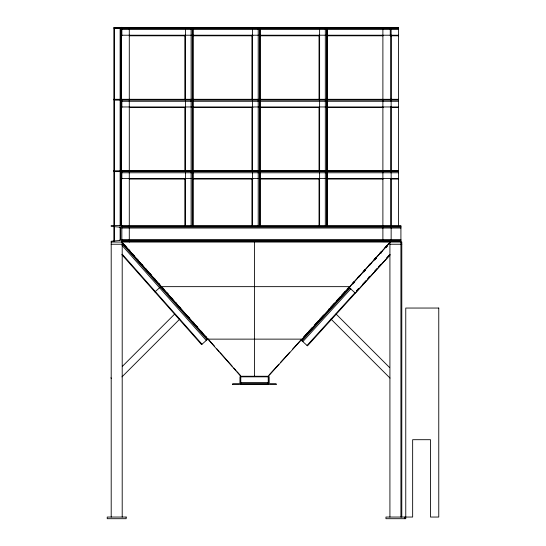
<?xml version="1.0" encoding="UTF-8"?>
<svg xmlns="http://www.w3.org/2000/svg" width="546" height="546" viewBox="0 0 546 546"><rect width="100%" height="100%" fill="white"/><g stroke="black" fill="none" stroke-linecap="round" stroke-linejoin="round"><path stroke-width="0.82" d="M391.086 35.217L390.26 35.797L390.26 27.546M397.932 28.372L398.512 27.798L121.86 27.798M391.011 107.255L390.656 107.528M398.341 99.952L398.512 99.543L121.86 99.543M391.011 178.76L390.656 179.027M398.341 171.451L398.512 171.041L121.86 171.041M269.178 374.897L278.917 364.182M280.637 362.291L289.803 352.204M292.67 349.051L301.262 339.598M303.556 337.073L307.569 332.664M308.715 331.402L312.148 327.62M314.441 325.095L318.454 320.686M319.601 319.424L323.607 315.008M330.487 307.446L334.5 303.03M336.213 301.139L340.226 296.731M341.373 295.468L345.386 291.052M347.106 289.162L348.819 287.271M352.259 283.49L353.979 281.6M357.992 277.184L359.712 275.293M363.145 271.512L364.865 269.622M368.878 265.206L370.598 263.315M374.03 259.534L375.75 257.644M379.763 253.228L381.483 251.337M384.923 247.556L386.636 245.666M268.216 376.33L390.26 242.049M389.796 242.738L349.133 287.476L355.241 293.025L390.178 254.586M349.426 287.428L301.372 340.301L307.473 345.85L389.858 255.207M352.75 283.865L354.579 281.763M358.483 277.566L360.299 275.464M363.636 271.894L365.445 269.799M369.362 265.588L371.171 263.506M374.515 259.916L376.317 257.842M380.248 253.617L382.036 251.549M385.469 247.768L387.189 245.884M301.556 340.465L349.611 287.592M353.044 283.818L354.763 281.927M363.916 271.853L365.629 269.97M374.788 259.896L376.501 258.005M380.507 253.603L381.647 252.341M386.227 247.311L387.373 246.048M301.979 340.854L350.041 287.981M302.832 341.632L350.894 288.759M356.531 290.752L358.244 288.861M368.557 277.518L369.703 276.256M307.05 345.461L355.105 292.588M356.825 290.697L358.538 288.814M362.544 284.405L365.977 280.63M367.69 278.74L369.41 276.849M374.556 271.185L376.849 268.666M378.562 266.782L380.849 264.264M386.575 257.965L389.435 254.818M122.324 366.407L174.74 313.991M121.956 376.883L179.798 319.048M328.733 309.234L329.252 308.708M154.887 291.919L161.056 286.445M302.02 339.134L207.753 339.134L201.576 344.608L121.833 254.62M120.946 28.201L113.855 28.201L113.855 241.441M121.86 28.372L398.491 28.372M121.86 29.525L398.491 29.525M121.86 35.217L398.491 35.217M129.518 35.797L185.695 35.797M193.359 35.797L252.941 35.797M259.753 35.797L319.335 35.797M326.993 35.797L383.169 35.797M390.834 35.797L398.491 35.797M398.512 99.297L113.609 99.297L114.189 100.123L119.881 100.123A1.153 1.153 0 0 1 121.035 101.276M121.86 100.123L398.512 100.123M121.86 101.276L398.512 101.276M121.86 106.968L398.512 106.968M129.518 107.548L185.701 107.548M193.366 107.548L252.948 107.548M259.76 107.548L319.349 107.548M327.006 107.548L383.19 107.548M390.847 107.548L398.512 107.548M398.512 170.796L113.609 170.796L114.189 171.621L119.881 171.621A1.153 1.153 0 0 1 121.035 172.775M121.86 171.621L398.512 171.621M121.86 172.775L398.512 172.775M121.86 178.467L398.512 178.467M129.518 179.047L185.701 179.047M193.366 179.047L252.948 179.047M259.76 179.047L319.349 179.047M327.006 179.047L383.19 179.047M390.847 179.047L398.512 179.047M121.86 226.372L400.914 226.372M121.86 227.095L400.914 227.095M121.86 228.037L400.914 228.037M121.86 239.578L400.914 239.578M121.86 240.52L400.914 240.52M121.86 241.243L400.914 241.243M382.889 241.639L390.315 241.639M111.2 242.049L401.795 242.049L401.795 517.048M111.2 244.246L122.202 244.246M389.919 244.246L401.795 244.246M160.831 286.65L349.727 286.65M240.786 376.829L268.284 376.829M240.786 382.521L268.284 382.521M240.786 383.674L268.284 383.674M240.786 384.254L268.284 384.254M336.022 313.991L389.639 367.615M330.965 319.048L390.008 378.091M110.879 377.852L111.616 378.596M124.87 245.072L125.996 246.342M128.815 249.529L129.948 250.805M132.767 253.986L134.466 255.897M137.285 259.084L138.418 260.36M141.803 264.182L142.929 265.452M145.755 268.639L146.881 269.915M149.706 273.096L151.399 275.007M154.218 278.194L155.351 279.47M158.736 283.292L159.862 284.562M162.688 287.749L163.814 289.025M167.206 292.847L168.332 294.117M171.157 297.304L172.85 299.215M175.669 302.402L176.802 303.672M179.62 306.859L180.753 308.128M188.09 316.414L189.783 318.325M192.608 321.505L194.301 323.416M196.56 325.969L197.686 327.238M201.071 331.06L202.204 332.337M205.589 336.159L206.716 337.435M207.849 338.704L214.619 346.348M216.878 348.901L219.137 351.447M220.263 352.723L232.118 366.1M233.811 368.011L236.07 370.557M237.203 371.833L240.588 375.655M122.406 242.827L207.753 339.134M122.222 242.99L207.569 339.298M122.345 244.007L207.132 339.68M122.045 245.407L206.272 340.451M122.263 254.238L202.006 344.226M121.035 35.217L121.86 35.797L121.86 27.3M121.035 106.968L121.86 107.548L121.86 99.297M121.035 178.467L121.86 179.047L121.86 170.796M404.879 517.048L404.879 518.7M400.914 517.048L400.914 225.566L111.2 225.566L111.2 226.372L119.226 227.095L120.7 228.037L120.7 239.578L119.226 240.52L111.2 241.243L111.2 517.048M398.512 225.437L398.512 27.546L113.609 27.546L114.189 28.372L119.881 28.372A1.153 1.153 0 0 1 121.035 29.525M391.141 28.399L391.141 225.437M391.141 227.143L391.141 239.933M390.895 36.077L390.895 100.048M390.895 106.873L390.895 170.843M390.895 178.522L390.895 225.437M389.919 242.049L389.919 517.048M382.889 28.399L382.889 225.437M382.889 227.143L382.889 239.933M327.286 27.546L327.286 225.566M327.04 27.546L327.04 225.566M326.46 28.399L326.46 225.566M325.307 28.399L325.307 225.566M319.615 28.399L319.615 225.566M319.035 35.197L319.035 99.788M319.035 107.432L319.035 171.171M319.035 178.822L319.035 225.566M268.352 376.249L268.352 384.5M268.284 376.249L268.284 384.5M260.183 27.546L260.183 225.566M259.937 27.546L259.937 225.566M259.357 28.399L259.357 225.566M258.203 28.399L258.203 225.566M254.532 242.049L254.532 376.249M252.511 28.399L252.511 225.566M251.938 35.197L251.938 99.788M251.938 107.432L251.938 171.171M251.938 178.822L251.938 225.566M240.786 384.5L240.786 376.249L121.86 242.049L121.86 225.566M193.086 27.546L193.086 225.566M192.84 27.546L192.84 225.566M192.26 28.399L192.26 225.566M191.107 28.399L191.107 225.566M185.415 28.399L185.415 225.566M184.835 35.197L184.835 99.788M184.835 107.432L184.835 171.171M184.835 178.822L184.835 225.566M129.286 28.399L129.286 225.873M129.286 227.58L129.286 242.049M122.202 242.049L122.202 517.048M121.28 28.399L121.28 226.092M121.035 28.399L121.035 225.873M120.127 28.201L120.127 240.588M114.435 28.201L114.435 241.441M391.086 29.525A1.153 1.153 0 0 1 392.24 28.372M232.555 384.104L232.535 384.5L276.604 384.5L276.023 383.674L270.331 383.674A1.153 1.153 0 0 1 269.178 382.521L269.178 376.829L268.748 376.269L240.54 376.249L239.96 376.829L239.96 382.521A1.153 1.153 0 0 1 238.807 383.674L233.115 383.674L232.555 384.104M438.766 308.046L405.76 308.046L405.76 518.7L385.954 518.7L385.954 517.048L412.653 517.048L412.653 439.701L430.501 439.701L430.501 517.048L438.766 517.048L438.766 308.046M126.167 517.048L107.234 517.048L107.234 518.7L126.167 518.7L126.167 517.048"/></g></svg>
